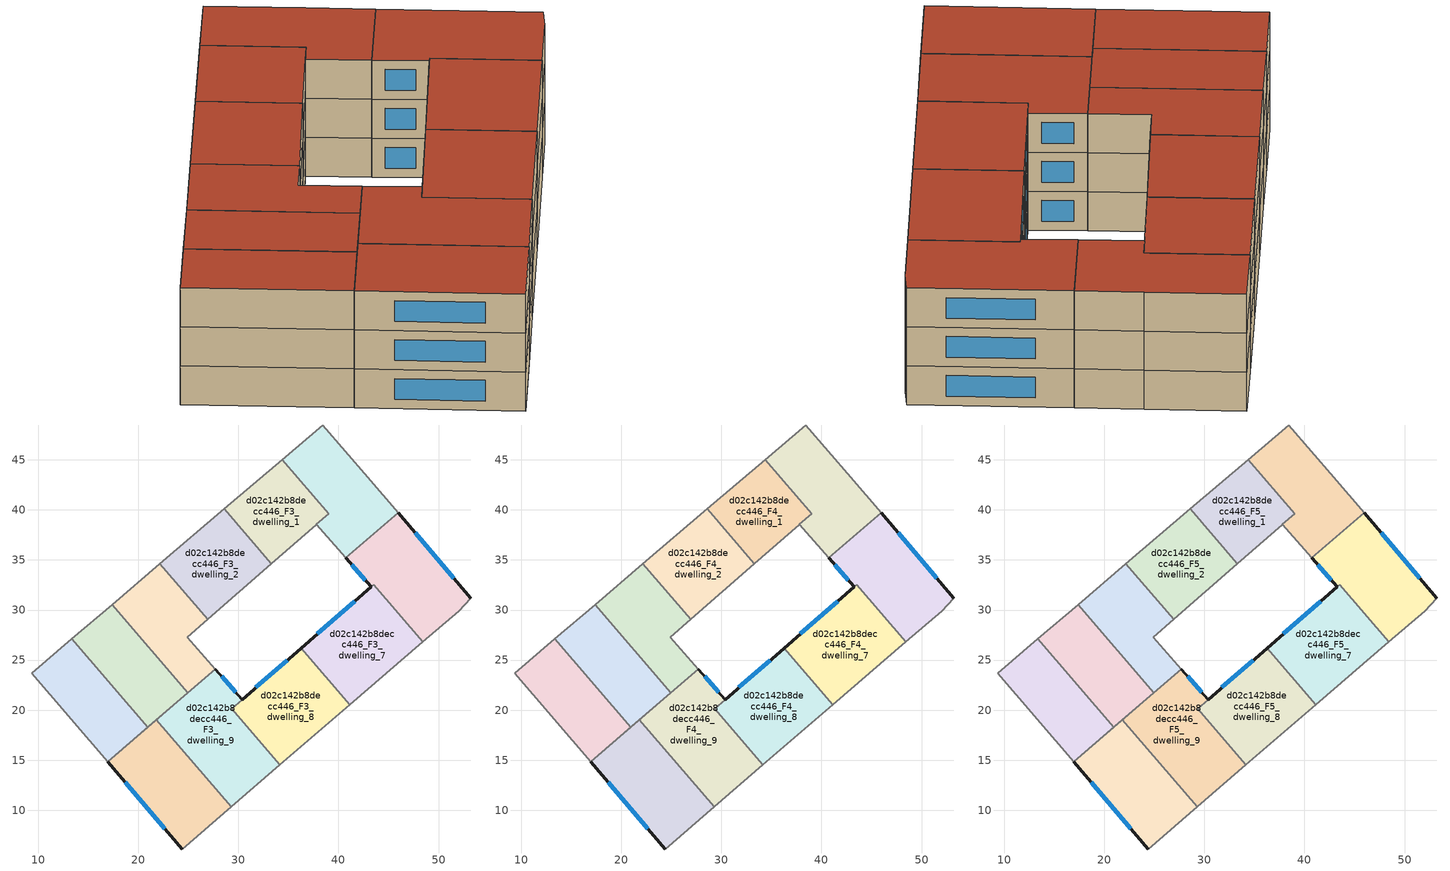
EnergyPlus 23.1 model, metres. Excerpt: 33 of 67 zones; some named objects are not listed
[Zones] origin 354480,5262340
d02c142b8decc446_F3_dwelling_0
 floor to d02c142b8decc446_F2_dwelling_0 (EU_floor_Construction): 42.91,43.27 45.95,39.7 40.71,35.21 37.78,38.55 39.02,39.63 34.39,45.03 38.44,48.48 z9
 wall to d02c142b8decc446_F3_dwelling_1 (EU_wall_Construction): 34.39,45.03 39.02,39.63 37.78,38.55 z9:12
 wall adiabatic (EU_wall_Construction): 45.95,39.7 42.91,43.27 38.44,48.48 34.39,45.03 / 37.78,38.55 40.71,35.21 z9:12
 wall to d02c142b8decc446_F3_dwelling_6 (EU_wall_Construction): 40.71,35.21 45.95,39.7 z9:12
d02c142b8decc446_F3_dwelling_1
 floor to d02c142b8decc446_F2_dwelling_1 (EU_floor_Construction): 34.39,45.03 39.02,39.63 33.31,34.64 28.62,40.12 z9
 wall adiabatic (EU_wall_Construction): 33.31,34.64 37.77,38.54 / 34.39,45.03 28.62,40.12 z9:12
 wall to d02c142b8decc446_F3_dwelling_2 (EU_wall_Construction): 28.62,40.12 33.31,34.64 z9:12
d02c142b8decc446_F3_dwelling_10
 floor to d02c142b8decc446_F2_dwelling_10 (EU_floor_Construction): 21.82,19.03 29.28,10.33 24.4,6.13 16.93,14.84 z9
 wall outside (EU_wall_Construction): 16.93,14.84 24.4,6.13 z9:12
 wall to d02c142b8decc446_F3_dwelling_9 (EU_wall_Construction): 29.28,10.33 21.82,19.03 z9:12
 wall adiabatic (EU_wall_Construction): 24.4,6.13 29.28,10.33 / 21.82,19.03 16.93,14.84 z9:12
 window (EU_Window_Construction): 18.69,12.8 22.65,8.18 z9.7:11.3
d02c142b8decc446_F3_dwelling_2
 floor to d02c142b8decc446_F2_dwelling_2 (EU_floor_Construction): 28.62,40.12 33.31,34.64 26.93,29.07 22.17,34.62 z9
 wall adiabatic (EU_wall_Construction): 26.93,29.07 33.31,34.64 / 28.62,40.12 22.17,34.62 z9:12
 wall to d02c142b8decc446_F3_dwelling_3 (EU_wall_Construction): 22.17,34.62 26.93,29.07 z9:12
d02c142b8decc446_F3_dwelling_3
 floor to d02c142b8decc446_F2_dwelling_3 (EU_floor_Construction): 22.17,34.62 26.93,29.07 24.9,27.29 27.72,24.08 24.96,21.72 17.39,30.55 z9
 wall to d02c142b8decc446_F3_dwelling_4 (EU_wall_Construction): 17.39,30.55 24.96,21.72 z9:12
 wall adiabatic (EU_wall_Construction): 22.17,34.62 17.39,30.55 / 24.96,21.72 27.72,24.08 24.9,27.29 26.93,29.07 z9:12
d02c142b8decc446_F3_dwelling_4
 floor to d02c142b8decc446_F2_dwelling_4 (EU_floor_Construction): 17.39,30.55 24.96,21.72 20.94,18.28 13.37,27.12 z9
 wall adiabatic (EU_wall_Construction): 20.94,18.28 24.96,21.72 / 17.39,30.55 13.37,27.12 z9:12
 wall to d02c142b8decc446_F3_dwelling_5 (EU_wall_Construction): 13.37,27.12 20.94,18.28 z9:12
d02c142b8decc446_F3_dwelling_5
 floor to d02c142b8decc446_F2_dwelling_5 (EU_floor_Construction): 13.37,27.12 20.94,18.28 16.93,14.84 9.35,23.7 z9
 wall adiabatic (EU_wall_Construction): 13.37,27.12 9.35,23.7 16.93,14.84 20.94,18.28 z9:12
d02c142b8decc446_F3_dwelling_6
 floor to d02c142b8decc446_F2_dwelling_6 (EU_floor_Construction): 45.95,39.7 53.24,31.17 52.01,29.9 48.43,26.81 43.52,32.55 43.26,32.32 40.71,35.21 z9
 wall outside (EU_wall_Construction): 40.71,35.21 43.26,32.32 / 53.24,31.17 45.95,39.7 z9:12
 wall adiabatic (EU_wall_Construction): 48.43,26.81 52.01,29.9 53.24,31.17 z9:12
 wall to d02c142b8decc446_F3_dwelling_7 (EU_wall_Construction): 43.26,32.31 43.52,32.54 48.43,26.81 z9:12
 window (EU_Window_Construction): 41.31,34.53 42.66,33 / 51.53,33.17 47.66,37.7 z9.7:11.3
d02c142b8decc446_F3_dwelling_7
 floor to d02c142b8decc446_F2_dwelling_7 (EU_floor_Construction): 43.53,32.54 48.43,26.81 41.13,20.53 36.27,26.21 z9
 wall outside (EU_wall_Construction): 43.26,32.31 36.27,26.21 z9:12
 wall adiabatic (EU_wall_Construction): 41.13,20.53 48.43,26.81 z9:12
 wall to d02c142b8decc446_F3_dwelling_8 (EU_wall_Construction): 36.27,26.21 41.13,20.53 z9:12
 window (EU_Window_Construction): 41.62,30.88 37.91,27.64 z9.7:11.3
d02c142b8decc446_F3_dwelling_8
 floor to d02c142b8decc446_F2_dwelling_8 (EU_floor_Construction): 36.27,26.21 41.13,20.53 34.16,14.53 29.35,20.16 z9
 wall outside (EU_wall_Construction): 36.27,26.21 30.38,21.06 z9:12
 wall to d02c142b8decc446_F3_dwelling_9 (EU_wall_Construction): 30.38,21.06 29.35,20.16 34.16,14.53 z9:12
 wall adiabatic (EU_wall_Construction): 34.16,14.53 41.13,20.53 z9:12
 window (EU_Window_Construction): 34.88,25 31.76,22.27 z9.7:11.3
d02c142b8decc446_F3_dwelling_9
 floor to d02c142b8decc446_F2_dwelling_9 (EU_floor_Construction): 30.38,21.06 29.35,20.16 34.16,14.53 29.28,10.33 21.82,19.03 27.72,24.08 z9
 wall outside (EU_wall_Construction): 30.38,21.06 27.72,24.08 z9:12
 wall adiabatic (EU_wall_Construction): 29.28,10.33 34.16,14.53 / 27.72,24.08 21.82,19.03 z9:12
 window (EU_Window_Construction): 29.75,21.77 28.34,23.37 z9.7:11.3
d02c142b8decc446_F4_dwelling_0
 floor to d02c142b8decc446_F3_dwelling_0 (EU_floor_Construction): 42.91,43.27 45.95,39.7 40.71,35.21 37.78,38.55 39.02,39.63 34.39,45.03 38.44,48.48 z12
 wall to d02c142b8decc446_F4_dwelling_1 (EU_wall_Construction): 34.39,45.03 39.02,39.63 37.78,38.55 z12:15
 wall adiabatic (EU_wall_Construction): 45.95,39.7 42.91,43.27 38.44,48.48 34.39,45.03 / 37.78,38.55 40.71,35.21 z12:15
 wall to d02c142b8decc446_F4_dwelling_6 (EU_wall_Construction): 40.71,35.21 45.95,39.7 z12:15
d02c142b8decc446_F4_dwelling_1
 floor to d02c142b8decc446_F3_dwelling_1 (EU_floor_Construction): 34.39,45.03 39.02,39.63 33.31,34.64 28.62,40.12 z12
 wall adiabatic (EU_wall_Construction): 33.31,34.64 37.77,38.54 / 34.39,45.03 28.62,40.12 z12:15
 wall to d02c142b8decc446_F4_dwelling_2 (EU_wall_Construction): 28.62,40.12 33.31,34.64 z12:15
d02c142b8decc446_F4_dwelling_10
 floor to d02c142b8decc446_F3_dwelling_10 (EU_floor_Construction): 21.82,19.03 29.28,10.33 24.4,6.13 16.93,14.84 z12
 wall outside (EU_wall_Construction): 16.93,14.84 24.4,6.13 z12:15
 wall to d02c142b8decc446_F4_dwelling_9 (EU_wall_Construction): 29.28,10.33 21.82,19.03 z12:15
 wall adiabatic (EU_wall_Construction): 24.4,6.13 29.28,10.33 / 21.82,19.03 16.93,14.84 z12:15
 window (EU_Window_Construction): 18.69,12.8 22.65,8.18 z12.7:14.3
d02c142b8decc446_F4_dwelling_2
 floor to d02c142b8decc446_F3_dwelling_2 (EU_floor_Construction): 28.62,40.12 33.31,34.64 26.93,29.07 22.17,34.62 z12
 wall adiabatic (EU_wall_Construction): 26.93,29.07 33.31,34.64 / 28.62,40.12 22.17,34.62 z12:15
 wall to d02c142b8decc446_F4_dwelling_3 (EU_wall_Construction): 22.17,34.62 26.93,29.07 z12:15
d02c142b8decc446_F4_dwelling_3
 floor to d02c142b8decc446_F3_dwelling_3 (EU_floor_Construction): 22.17,34.62 26.93,29.07 24.9,27.29 27.72,24.08 24.96,21.72 17.39,30.55 z12
 wall to d02c142b8decc446_F4_dwelling_4 (EU_wall_Construction): 17.39,30.55 24.96,21.72 z12:15
 wall adiabatic (EU_wall_Construction): 22.17,34.62 17.39,30.55 / 24.96,21.72 27.72,24.08 24.9,27.29 26.93,29.07 z12:15
d02c142b8decc446_F4_dwelling_4
 floor to d02c142b8decc446_F3_dwelling_4 (EU_floor_Construction): 17.39,30.55 24.96,21.72 20.94,18.28 13.37,27.12 z12
 wall adiabatic (EU_wall_Construction): 20.94,18.28 24.96,21.72 / 17.39,30.55 13.37,27.12 z12:15
 wall to d02c142b8decc446_F4_dwelling_5 (EU_wall_Construction): 13.37,27.12 20.94,18.28 z12:15
d02c142b8decc446_F4_dwelling_5
 floor to d02c142b8decc446_F3_dwelling_5 (EU_floor_Construction): 13.37,27.12 20.94,18.28 16.93,14.84 9.35,23.7 z12
 wall adiabatic (EU_wall_Construction): 13.37,27.12 9.35,23.7 16.93,14.84 20.94,18.28 z12:15
d02c142b8decc446_F4_dwelling_6
 floor to d02c142b8decc446_F3_dwelling_6 (EU_floor_Construction): 45.95,39.7 53.24,31.17 52.01,29.9 48.43,26.81 43.52,32.55 43.26,32.32 40.71,35.21 z12
 wall outside (EU_wall_Construction): 40.71,35.21 43.26,32.32 / 53.24,31.17 45.95,39.7 z12:15
 wall adiabatic (EU_wall_Construction): 48.43,26.81 52.01,29.9 53.24,31.17 z12:15
 wall to d02c142b8decc446_F4_dwelling_7 (EU_wall_Construction): 43.26,32.31 43.52,32.54 48.43,26.81 z12:15
 window (EU_Window_Construction): 41.31,34.53 42.66,33 / 51.53,33.17 47.66,37.7 z12.7:14.3
d02c142b8decc446_F4_dwelling_7
 floor to d02c142b8decc446_F3_dwelling_7 (EU_floor_Construction): 43.53,32.54 48.43,26.81 41.13,20.53 36.27,26.21 z12
 wall outside (EU_wall_Construction): 43.26,32.31 36.27,26.21 z12:15
 wall adiabatic (EU_wall_Construction): 41.13,20.53 48.43,26.81 z12:15
 wall to d02c142b8decc446_F4_dwelling_8 (EU_wall_Construction): 36.27,26.21 41.13,20.53 z12:15
 window (EU_Window_Construction): 41.62,30.88 37.91,27.64 z12.7:14.3
d02c142b8decc446_F4_dwelling_8
 floor to d02c142b8decc446_F3_dwelling_8 (EU_floor_Construction): 36.27,26.21 41.13,20.53 34.16,14.53 29.35,20.16 z12
 wall outside (EU_wall_Construction): 36.27,26.21 30.38,21.06 z12:15
 wall to d02c142b8decc446_F4_dwelling_9 (EU_wall_Construction): 30.38,21.06 29.35,20.16 34.16,14.53 z12:15
 wall adiabatic (EU_wall_Construction): 34.16,14.53 41.13,20.53 z12:15
 window (EU_Window_Construction): 34.88,25 31.76,22.27 z12.7:14.3
d02c142b8decc446_F4_dwelling_9
 floor to d02c142b8decc446_F3_dwelling_9 (EU_floor_Construction): 30.38,21.06 29.35,20.16 34.16,14.53 29.28,10.33 21.82,19.03 27.72,24.08 z12
 wall outside (EU_wall_Construction): 30.38,21.06 27.72,24.08 z12:15
 wall adiabatic (EU_wall_Construction): 29.28,10.33 34.16,14.53 / 27.72,24.08 21.82,19.03 z12:15
 window (EU_Window_Construction): 29.75,21.77 28.34,23.37 z12.7:14.3
d02c142b8decc446_F5_dwelling_0
 floor to d02c142b8decc446_F4_dwelling_0 (EU_floor_Construction): 42.91,43.27 45.95,39.7 40.71,35.21 37.78,38.55 39.02,39.63 34.39,45.03 38.44,48.48 z15
 wall to d02c142b8decc446_F5_dwelling_1 (EU_wall_Construction): 34.39,45.03 39.02,39.63 37.78,38.55 z15:18
 wall adiabatic (EU_wall_Construction): 45.95,39.7 42.91,43.27 38.44,48.48 34.39,45.03 / 37.78,38.55 40.71,35.21 z15:18
 wall to d02c142b8decc446_F5_dwelling_6 (EU_wall_Construction): 40.71,35.21 45.95,39.7 z15:18
 roof outside (EU_roof_Construction): 45.95,39.7 42.91,43.27 38.44,48.48 34.39,45.03 39.02,39.63 37.78,38.55 40.71,35.21 z18
d02c142b8decc446_F5_dwelling_1
 floor to d02c142b8decc446_F4_dwelling_1 (EU_floor_Construction): 34.39,45.03 39.02,39.63 33.31,34.64 28.62,40.12 z15
 wall adiabatic (EU_wall_Construction): 33.31,34.64 37.77,38.54 / 34.39,45.03 28.62,40.12 z15:18
 wall to d02c142b8decc446_F5_dwelling_2 (EU_wall_Construction): 28.62,40.12 33.31,34.64 z15:18
 roof outside (EU_roof_Construction): 39.02,39.63 34.39,45.03 28.62,40.12 33.31,34.64 z18
d02c142b8decc446_F5_dwelling_10
 floor to d02c142b8decc446_F4_dwelling_10 (EU_floor_Construction): 21.82,19.03 29.28,10.33 24.4,6.13 16.93,14.84 z15
 wall outside (EU_wall_Construction): 16.93,14.84 24.4,6.13 z15:18
 wall to d02c142b8decc446_F5_dwelling_9 (EU_wall_Construction): 29.28,10.33 21.82,19.03 z15:18
 wall adiabatic (EU_wall_Construction): 24.4,6.13 29.28,10.33 / 21.82,19.03 16.93,14.84 z15:18
 window (EU_Window_Construction): 18.69,12.8 22.65,8.18 z15.7:17.3
 roof outside (EU_roof_Construction): 29.28,10.33 21.82,19.03 16.93,14.84 24.4,6.13 z18
d02c142b8decc446_F5_dwelling_2
 floor to d02c142b8decc446_F4_dwelling_2 (EU_floor_Construction): 28.62,40.12 33.31,34.64 26.93,29.07 22.17,34.62 z15
 wall adiabatic (EU_wall_Construction): 26.93,29.07 33.31,34.64 / 28.62,40.12 22.17,34.62 z15:18
 wall to d02c142b8decc446_F5_dwelling_3 (EU_wall_Construction): 22.17,34.62 26.93,29.07 z15:18
 roof outside (EU_roof_Construction): 33.31,34.64 28.62,40.12 22.17,34.62 26.93,29.07 z18
d02c142b8decc446_F5_dwelling_3
 floor to d02c142b8decc446_F4_dwelling_3 (EU_floor_Construction): 22.17,34.62 26.93,29.07 24.9,27.29 27.72,24.08 24.96,21.72 17.39,30.55 z15
 wall to d02c142b8decc446_F5_dwelling_4 (EU_wall_Construction): 17.39,30.55 24.96,21.72 z15:18
 wall adiabatic (EU_wall_Construction): 22.17,34.62 17.39,30.55 / 24.96,21.72 27.72,24.08 24.9,27.29 26.93,29.07 z15:18
 roof outside (EU_roof_Construction): 27.72,24.08 24.9,27.29 26.93,29.07 22.17,34.62 17.39,30.55 24.96,21.72 z18
d02c142b8decc446_F5_dwelling_4
 floor to d02c142b8decc446_F4_dwelling_4 (EU_floor_Construction): 17.39,30.55 24.96,21.72 20.94,18.28 13.37,27.12 z15
 wall adiabatic (EU_wall_Construction): 20.94,18.28 24.96,21.72 / 17.39,30.55 13.37,27.12 z15:18
 wall to d02c142b8decc446_F5_dwelling_5 (EU_wall_Construction): 13.37,27.12 20.94,18.28 z15:18
 roof outside (EU_roof_Construction): 24.96,21.72 17.39,30.55 13.37,27.12 20.94,18.28 z18
d02c142b8decc446_F5_dwelling_5
 floor to d02c142b8decc446_F4_dwelling_5 (EU_floor_Construction): 13.37,27.12 20.94,18.28 16.93,14.84 9.35,23.7 z15
 wall adiabatic (EU_wall_Construction): 13.37,27.12 9.35,23.7 16.93,14.84 20.94,18.28 z15:18
 roof outside (EU_roof_Construction): 20.94,18.28 13.37,27.12 9.35,23.7 16.93,14.84 z18
d02c142b8decc446_F5_dwelling_6
 floor to d02c142b8decc446_F4_dwelling_6 (EU_floor_Construction): 45.95,39.7 53.24,31.17 52.01,29.9 48.43,26.81 43.52,32.55 43.26,32.32 40.71,35.21 z15
 wall outside (EU_wall_Construction): 40.71,35.21 43.26,32.32 / 53.24,31.17 45.95,39.7 z15:18
 wall adiabatic (EU_wall_Construction): 48.43,26.81 52.01,29.9 53.24,31.17 z15:18
 wall to d02c142b8decc446_F5_dwelling_7 (EU_wall_Construction): 43.26,32.31 43.52,32.54 48.43,26.81 z15:18
 window (EU_Window_Construction): 41.31,34.53 42.66,33 / 51.53,33.17 47.66,37.7 z15.7:17.3
 roof outside (EU_roof_Construction): 52.01,29.9 53.24,31.17 45.95,39.7 40.71,35.21 43.26,32.32 43.52,32.55 48.43,26.81 z18
d02c142b8decc446_F5_dwelling_7
 floor to d02c142b8decc446_F4_dwelling_7 (EU_floor_Construction): 43.53,32.54 48.43,26.81 41.13,20.53 36.27,26.21 z15
 wall outside (EU_wall_Construction): 43.26,32.31 36.27,26.21 z15:18
 wall adiabatic (EU_wall_Construction): 41.13,20.53 48.43,26.81 z15:18
 wall to d02c142b8decc446_F5_dwelling_8 (EU_wall_Construction): 36.27,26.21 41.13,20.53 z15:18
 window (EU_Window_Construction): 41.62,30.88 37.91,27.64 z15.7:17.3
 roof outside (EU_roof_Construction): 48.43,26.81 43.53,32.54 36.27,26.21 41.13,20.53 z18
d02c142b8decc446_F5_dwelling_8
 floor to d02c142b8decc446_F4_dwelling_8 (EU_floor_Construction): 36.27,26.21 41.13,20.53 34.16,14.53 29.35,20.16 z15
 wall outside (EU_wall_Construction): 36.27,26.21 30.38,21.06 z15:18
 wall to d02c142b8decc446_F5_dwelling_9 (EU_wall_Construction): 30.38,21.06 29.35,20.16 34.16,14.53 z15:18
 wall adiabatic (EU_wall_Construction): 34.16,14.53 41.13,20.53 z15:18
 window (EU_Window_Construction): 34.88,25 31.76,22.27 z15.7:17.3
 roof outside (EU_roof_Construction): 41.13,20.53 36.27,26.21 29.35,20.16 34.16,14.53 z18
d02c142b8decc446_F5_dwelling_9
 floor to d02c142b8decc446_F4_dwelling_9 (EU_floor_Construction): 30.38,21.06 29.35,20.16 34.16,14.53 29.28,10.33 21.82,19.03 27.72,24.08 z15
 wall outside (EU_wall_Construction): 30.38,21.06 27.72,24.08 z15:18
 wall adiabatic (EU_wall_Construction): 29.28,10.33 34.16,14.53 / 27.72,24.08 21.82,19.03 z15:18
 window (EU_Window_Construction): 29.75,21.77 28.34,23.37 z15.7:17.3
 roof outside (EU_roof_Construction): 34.16,14.53 29.35,20.16 30.38,21.06 27.72,24.08 21.82,19.03 29.28,10.33 z18
[Building]
EU S2 Campaign: North Axis=0; Terrain=City; Solar Distribution=FullExterior
[Site:Location]
Budapest.Ferenc.Liszt.Intl.AP: Latitude=47.437; Longitude=19.256; Time Zone=1; Elevation=185
[SizingPeriod:WeatherFileDays]
AnnualSizingPeriod: Begin Month=1; Begin Day of Month=1; End Month=12; End Day of Month=31; Day of Week for Start Day=Monday; Use Weather File Daylight Saving Period=No; Use Weather File Rain and Snow Indicators=No
[MATERIAL]
EU_InternalMass_Material: Roughness=MediumRough; Thickness=0.1; Conductivity=1; Density=1800; Specific Heat=900; Thermal Absorptance=0.9; Solar Absorptance=0.7; Visible Absorptance=0.7
[MATERIAL:NOMASS] Roughness=MediumRough; Thermal Absorptance=0.9; Solar Absorptance=0.7; Visible Absorptance=0.7
Name | Thermal Resistance
EU_wall_NoMass | 0.832559
EU_roof_NoMass | 1.39638
EU_floor_NoMass | 0.872794
[WINDOWMATERIAL:SIMPLEGLAZINGSYSTEM]
EU_Window_SimpleGlazing: UFactor=2.79869; Solar Heat Gain Coefficient=0.75; Visible Transmittance=0.75
[CONSTRUCTION]
EU_wall_Construction: EU_wall_NoMass
EU_roof_Construction: EU_roof_NoMass
EU_floor_Construction: EU_floor_NoMass
EU_Window_Construction: EU_Window_SimpleGlazing
EU_InternalMass_Construction: EU_InternalMass_Material
[ZONE] Type=1; Multiplier=1; Ceiling Height=autocalculate; Floor Area=autocalculate; Part of Total Floor Area=Yes
Name | Volume
d02c142b8decc446_F3_dwelling_0; d02c142b8decc446_F4_dwelling_0; d02c142b8decc446_F5_dwelling_0 | 206.145
d02c142b8decc446_F3_dwelling_1; d02c142b8decc446_F4_dwelling_1; d02c142b8decc446_F5_dwelling_1 | 162.899
d02c142b8decc446_F3_dwelling_10; d02c142b8decc446_F4_dwelling_10; d02c142b8decc446_F5_dwelling_10 | 221.421
d02c142b8decc446_F3_dwelling_2; d02c142b8decc446_F4_dwelling_2; d02c142b8decc446_F5_dwelling_2 | 184.526
d02c142b8decc446_F3_dwelling_3; d02c142b8decc446_F4_dwelling_3; d02c142b8decc446_F5_dwelling_3 | 184.53
d02c142b8decc446_F3_dwelling_4; d02c142b8decc446_F4_dwelling_4; d02c142b8decc446_F5_dwelling_4 | 184.531
d02c142b8decc446_F3_dwelling_5; d02c142b8decc446_F4_dwelling_5; d02c142b8decc446_F5_dwelling_5 | 184.515
d02c142b8decc446_F3_dwelling_6; d02c142b8decc446_F4_dwelling_6; d02c142b8decc446_F5_dwelling_6 | 225.769
d02c142b8decc446_F3_dwelling_7; d02c142b8decc446_F4_dwelling_7; d02c142b8decc446_F5_dwelling_7 | 217.028
d02c142b8decc446_F3_dwelling_8; d02c142b8decc446_F4_dwelling_8; d02c142b8decc446_F5_dwelling_8 | 205.179
d02c142b8decc446_F3_dwelling_9; d02c142b8decc446_F4_dwelling_9; d02c142b8decc446_F5_dwelling_9 | 237.681
[INTERNALMASS] Construction=EU_InternalMass_Construction
Name | Zone or ZoneList | Surface Area
d02c142b8decc446_F3_dwelling_0_EU_InternalMass | d02c142b8decc446_F3_dwelling_0 | 68.7148
d02c142b8decc446_F3_dwelling_1_EU_InternalMass | d02c142b8decc446_F3_dwelling_1 | 54.3017
d02c142b8decc446_F3_dwelling_2_EU_InternalMass | d02c142b8decc446_F3_dwelling_2 | 61.5086
d02c142b8decc446_F3_dwelling_3_EU_InternalMass | d02c142b8decc446_F3_dwelling_3 | 61.5099
d02c142b8decc446_F3_dwelling_4_EU_InternalMass | d02c142b8decc446_F3_dwelling_4 | 61.5102
d02c142b8decc446_F3_dwelling_5_EU_InternalMass | d02c142b8decc446_F3_dwelling_5 | 61.505
d02c142b8decc446_F3_dwelling_6_EU_InternalMass | d02c142b8decc446_F3_dwelling_6 | 75.2559
d02c142b8decc446_F3_dwelling_7_EU_InternalMass | d02c142b8decc446_F3_dwelling_7 | 72.3703
d02c142b8decc446_F3_dwelling_8_EU_InternalMass | d02c142b8decc446_F3_dwelling_8 | 68.393
d02c142b8decc446_F3_dwelling_9_EU_InternalMass | d02c142b8decc446_F3_dwelling_9 | 79.229
d02c142b8decc446_F3_dwelling_10_EU_InternalMass | d02c142b8decc446_F3_dwelling_10 | 73.8067
d02c142b8decc446_F4_dwelling_0_EU_InternalMass | d02c142b8decc446_F4_dwelling_0 | 68.7148
d02c142b8decc446_F4_dwelling_1_EU_InternalMass | d02c142b8decc446_F4_dwelling_1 | 54.3017
d02c142b8decc446_F4_dwelling_2_EU_InternalMass | d02c142b8decc446_F4_dwelling_2 | 61.5086
d02c142b8decc446_F4_dwelling_3_EU_InternalMass | d02c142b8decc446_F4_dwelling_3 | 61.5099
d02c142b8decc446_F4_dwelling_4_EU_InternalMass | d02c142b8decc446_F4_dwelling_4 | 61.5102
d02c142b8decc446_F4_dwelling_5_EU_InternalMass | d02c142b8decc446_F4_dwelling_5 | 61.505
d02c142b8decc446_F4_dwelling_6_EU_InternalMass | d02c142b8decc446_F4_dwelling_6 | 75.2559
d02c142b8decc446_F4_dwelling_7_EU_InternalMass | d02c142b8decc446_F4_dwelling_7 | 72.3703
d02c142b8decc446_F4_dwelling_8_EU_InternalMass | d02c142b8decc446_F4_dwelling_8 | 68.393
d02c142b8decc446_F4_dwelling_9_EU_InternalMass | d02c142b8decc446_F4_dwelling_9 | 79.229
d02c142b8decc446_F4_dwelling_10_EU_InternalMass | d02c142b8decc446_F4_dwelling_10 | 73.8067
d02c142b8decc446_F5_dwelling_0_EU_InternalMass | d02c142b8decc446_F5_dwelling_0 | 68.7148
d02c142b8decc446_F5_dwelling_1_EU_InternalMass | d02c142b8decc446_F5_dwelling_1 | 54.3017
d02c142b8decc446_F5_dwelling_2_EU_InternalMass | d02c142b8decc446_F5_dwelling_2 | 61.5086
d02c142b8decc446_F5_dwelling_3_EU_InternalMass | d02c142b8decc446_F5_dwelling_3 | 61.5099
d02c142b8decc446_F5_dwelling_4_EU_InternalMass | d02c142b8decc446_F5_dwelling_4 | 61.5102
d02c142b8decc446_F5_dwelling_5_EU_InternalMass | d02c142b8decc446_F5_dwelling_5 | 61.505
d02c142b8decc446_F5_dwelling_6_EU_InternalMass | d02c142b8decc446_F5_dwelling_6 | 75.2559
d02c142b8decc446_F5_dwelling_7_EU_InternalMass | d02c142b8decc446_F5_dwelling_7 | 72.3703
d02c142b8decc446_F5_dwelling_8_EU_InternalMass | d02c142b8decc446_F5_dwelling_8 | 68.393
d02c142b8decc446_F5_dwelling_9_EU_InternalMass | d02c142b8decc446_F5_dwelling_9 | 79.229
d02c142b8decc446_F5_dwelling_10_EU_InternalMass | d02c142b8decc446_F5_dwelling_10 | 73.8067
[OTHEREQUIPMENT] Fuel Type=Electricity; Design Level Calculation Method=Watts/Area; Power per Zone Floor Area=1; Fraction Latent=0; Fraction Radiant=0; Fraction Lost=0; Carbon Dioxide Generation Rate=0; EndUse Subcategory=EU_Step8_InternalGains
Name | Zone or ZoneList or Space or SpaceList | Schedule
EU_Step8_InternalGain_d02c142b8decc446_F3_dwelling_0_f000 | d02c142b8decc446_F3_dwelling_0 | EU_Step8_GainSchedule_d02c142b8decc446_F3_dwelling_0_f000
EU_Step8_InternalGain_d02c142b8decc446_F3_dwelling_1_f000 | d02c142b8decc446_F3_dwelling_1 | EU_Step8_GainSchedule_d02c142b8decc446_F3_dwelling_1_f000
EU_Step8_InternalGain_d02c142b8decc446_F3_dwelling_2_f000 | d02c142b8decc446_F3_dwelling_2 | EU_Step8_GainSchedule_d02c142b8decc446_F3_dwelling_2_f000
EU_Step8_InternalGain_d02c142b8decc446_F3_dwelling_3_f000 | d02c142b8decc446_F3_dwelling_3 | EU_Step8_GainSchedule_d02c142b8decc446_F3_dwelling_3_f000
EU_Step8_InternalGain_d02c142b8decc446_F3_dwelling_4_f000 | d02c142b8decc446_F3_dwelling_4 | EU_Step8_GainSchedule_d02c142b8decc446_F3_dwelling_4_f000
EU_Step8_InternalGain_d02c142b8decc446_F3_dwelling_5_f000 | d02c142b8decc446_F3_dwelling_5 | EU_Step8_GainSchedule_d02c142b8decc446_F3_dwelling_5_f000
EU_Step8_InternalGain_d02c142b8decc446_F3_dwelling_6_f000 | d02c142b8decc446_F3_dwelling_6 | EU_Step8_GainSchedule_d02c142b8decc446_F3_dwelling_6_f000
EU_Step8_InternalGain_d02c142b8decc446_F3_dwelling_7_f000 | d02c142b8decc446_F3_dwelling_7 | EU_Step8_GainSchedule_d02c142b8decc446_F3_dwelling_7_f000
EU_Step8_InternalGain_d02c142b8decc446_F3_dwelling_8_f000 | d02c142b8decc446_F3_dwelling_8 | EU_Step8_GainSchedule_d02c142b8decc446_F3_dwelling_8_f000
EU_Step8_InternalGain_d02c142b8decc446_F3_dwelling_9_f000 | d02c142b8decc446_F3_dwelling_9 | EU_Step8_GainSchedule_d02c142b8decc446_F3_dwelling_9_f000
EU_Step8_InternalGain_d02c142b8decc446_F3_dwelling_10_f000 | d02c142b8decc446_F3_dwelling_10 | EU_Step8_GainSchedule_d02c142b8decc446_F3_dwelling_10_f000
EU_Step8_InternalGain_d02c142b8decc446_F4_dwelling_0_f000 | d02c142b8decc446_F4_dwelling_0 | EU_Step8_GainSchedule_d02c142b8decc446_F4_dwelling_0_f000
EU_Step8_InternalGain_d02c142b8decc446_F4_dwelling_1_f000 | d02c142b8decc446_F4_dwelling_1 | EU_Step8_GainSchedule_d02c142b8decc446_F4_dwelling_1_f000
EU_Step8_InternalGain_d02c142b8decc446_F4_dwelling_2_f000 | d02c142b8decc446_F4_dwelling_2 | EU_Step8_GainSchedule_d02c142b8decc446_F4_dwelling_2_f000
EU_Step8_InternalGain_d02c142b8decc446_F4_dwelling_3_f000 | d02c142b8decc446_F4_dwelling_3 | EU_Step8_GainSchedule_d02c142b8decc446_F4_dwelling_3_f000
EU_Step8_InternalGain_d02c142b8decc446_F4_dwelling_4_f000 | d02c142b8decc446_F4_dwelling_4 | EU_Step8_GainSchedule_d02c142b8decc446_F4_dwelling_4_f000
EU_Step8_InternalGain_d02c142b8decc446_F4_dwelling_5_f000 | d02c142b8decc446_F4_dwelling_5 | EU_Step8_GainSchedule_d02c142b8decc446_F4_dwelling_5_f000
EU_Step8_InternalGain_d02c142b8decc446_F4_dwelling_6_f000 | d02c142b8decc446_F4_dwelling_6 | EU_Step8_GainSchedule_d02c142b8decc446_F4_dwelling_6_f000
EU_Step8_InternalGain_d02c142b8decc446_F4_dwelling_7_f000 | d02c142b8decc446_F4_dwelling_7 | EU_Step8_GainSchedule_d02c142b8decc446_F4_dwelling_7_f000
EU_Step8_InternalGain_d02c142b8decc446_F4_dwelling_8_f000 | d02c142b8decc446_F4_dwelling_8 | EU_Step8_GainSchedule_d02c142b8decc446_F4_dwelling_8_f000
EU_Step8_InternalGain_d02c142b8decc446_F4_dwelling_9_f000 | d02c142b8decc446_F4_dwelling_9 | EU_Step8_GainSchedule_d02c142b8decc446_F4_dwelling_9_f000
EU_Step8_InternalGain_d02c142b8decc446_F4_dwelling_10_f000 | d02c142b8decc446_F4_dwelling_10 | EU_Step8_GainSchedule_d02c142b8decc446_F4_dwelling_10_f000
EU_Step8_InternalGain_d02c142b8decc446_F5_dwelling_0_f000 | d02c142b8decc446_F5_dwelling_0 | EU_Step8_GainSchedule_d02c142b8decc446_F5_dwelling_0_f000
EU_Step8_InternalGain_d02c142b8decc446_F5_dwelling_1_f000 | d02c142b8decc446_F5_dwelling_1 | EU_Step8_GainSchedule_d02c142b8decc446_F5_dwelling_1_f000
EU_Step8_InternalGain_d02c142b8decc446_F5_dwelling_2_f000 | d02c142b8decc446_F5_dwelling_2 | EU_Step8_GainSchedule_d02c142b8decc446_F5_dwelling_2_f000
EU_Step8_InternalGain_d02c142b8decc446_F5_dwelling_3_f000 | d02c142b8decc446_F5_dwelling_3 | EU_Step8_GainSchedule_d02c142b8decc446_F5_dwelling_3_f000
EU_Step8_InternalGain_d02c142b8decc446_F5_dwelling_4_f000 | d02c142b8decc446_F5_dwelling_4 | EU_Step8_GainSchedule_d02c142b8decc446_F5_dwelling_4_f000
EU_Step8_InternalGain_d02c142b8decc446_F5_dwelling_5_f000 | d02c142b8decc446_F5_dwelling_5 | EU_Step8_GainSchedule_d02c142b8decc446_F5_dwelling_5_f000
EU_Step8_InternalGain_d02c142b8decc446_F5_dwelling_6_f000 | d02c142b8decc446_F5_dwelling_6 | EU_Step8_GainSchedule_d02c142b8decc446_F5_dwelling_6_f000
EU_Step8_InternalGain_d02c142b8decc446_F5_dwelling_7_f000 | d02c142b8decc446_F5_dwelling_7 | EU_Step8_GainSchedule_d02c142b8decc446_F5_dwelling_7_f000
EU_Step8_InternalGain_d02c142b8decc446_F5_dwelling_8_f000 | d02c142b8decc446_F5_dwelling_8 | EU_Step8_GainSchedule_d02c142b8decc446_F5_dwelling_8_f000
EU_Step8_InternalGain_d02c142b8decc446_F5_dwelling_9_f000 | d02c142b8decc446_F5_dwelling_9 | EU_Step8_GainSchedule_d02c142b8decc446_F5_dwelling_9_f000
EU_Step8_InternalGain_d02c142b8decc446_F5_dwelling_10_f000 | d02c142b8decc446_F5_dwelling_10 | EU_Step8_GainSchedule_d02c142b8decc446_F5_dwelling_10_f000
[ZONEVENTILATION:DESIGNFLOWRATE] Schedule=EU_AlwaysOn; Design Flow Rate Calculation Method=AirChanges/Hour; Air Changes per Hour=0.475469; Ventilation Type=Natural; Fan Pressure Rise=0; Fan Total Efficiency=1; Constant Term Coefficient=1; Temperature Term Coefficient=0; Velocity Term Coefficient=0; Velocity Squared Term Coefficient=0; Minimum Indoor Temperature=-100; Maximum Indoor Temperature=100; Delta Temperature=-100; Minimum Outdoor Temperature=-100; Maximum Outdoor Temperature=100; Maximum Wind Speed=40
Name | Zone or ZoneList or Space or SpaceList
EU_ConstantAir_d02c142b8decc446_F3_dwelling_0 | d02c142b8decc446_F3_dwelling_0
EU_ConstantAir_d02c142b8decc446_F3_dwelling_1 | d02c142b8decc446_F3_dwelling_1
EU_ConstantAir_d02c142b8decc446_F3_dwelling_2 | d02c142b8decc446_F3_dwelling_2
EU_ConstantAir_d02c142b8decc446_F3_dwelling_3 | d02c142b8decc446_F3_dwelling_3
EU_ConstantAir_d02c142b8decc446_F3_dwelling_4 | d02c142b8decc446_F3_dwelling_4
EU_ConstantAir_d02c142b8decc446_F3_dwelling_5 | d02c142b8decc446_F3_dwelling_5
EU_ConstantAir_d02c142b8decc446_F3_dwelling_6 | d02c142b8decc446_F3_dwelling_6
EU_ConstantAir_d02c142b8decc446_F3_dwelling_7 | d02c142b8decc446_F3_dwelling_7
EU_ConstantAir_d02c142b8decc446_F3_dwelling_8 | d02c142b8decc446_F3_dwelling_8
EU_ConstantAir_d02c142b8decc446_F3_dwelling_9 | d02c142b8decc446_F3_dwelling_9
EU_ConstantAir_d02c142b8decc446_F3_dwelling_10 | d02c142b8decc446_F3_dwelling_10
EU_ConstantAir_d02c142b8decc446_F4_dwelling_0 | d02c142b8decc446_F4_dwelling_0
EU_ConstantAir_d02c142b8decc446_F4_dwelling_1 | d02c142b8decc446_F4_dwelling_1
EU_ConstantAir_d02c142b8decc446_F4_dwelling_2 | d02c142b8decc446_F4_dwelling_2
EU_ConstantAir_d02c142b8decc446_F4_dwelling_3 | d02c142b8decc446_F4_dwelling_3
EU_ConstantAir_d02c142b8decc446_F4_dwelling_4 | d02c142b8decc446_F4_dwelling_4
EU_ConstantAir_d02c142b8decc446_F4_dwelling_5 | d02c142b8decc446_F4_dwelling_5
EU_ConstantAir_d02c142b8decc446_F4_dwelling_6 | d02c142b8decc446_F4_dwelling_6
EU_ConstantAir_d02c142b8decc446_F4_dwelling_7 | d02c142b8decc446_F4_dwelling_7
EU_ConstantAir_d02c142b8decc446_F4_dwelling_8 | d02c142b8decc446_F4_dwelling_8
EU_ConstantAir_d02c142b8decc446_F4_dwelling_9 | d02c142b8decc446_F4_dwelling_9
EU_ConstantAir_d02c142b8decc446_F4_dwelling_10 | d02c142b8decc446_F4_dwelling_10
EU_ConstantAir_d02c142b8decc446_F5_dwelling_0 | d02c142b8decc446_F5_dwelling_0
EU_ConstantAir_d02c142b8decc446_F5_dwelling_1 | d02c142b8decc446_F5_dwelling_1
EU_ConstantAir_d02c142b8decc446_F5_dwelling_2 | d02c142b8decc446_F5_dwelling_2
EU_ConstantAir_d02c142b8decc446_F5_dwelling_3 | d02c142b8decc446_F5_dwelling_3
EU_ConstantAir_d02c142b8decc446_F5_dwelling_4 | d02c142b8decc446_F5_dwelling_4
EU_ConstantAir_d02c142b8decc446_F5_dwelling_5 | d02c142b8decc446_F5_dwelling_5
EU_ConstantAir_d02c142b8decc446_F5_dwelling_6 | d02c142b8decc446_F5_dwelling_6
EU_ConstantAir_d02c142b8decc446_F5_dwelling_7 | d02c142b8decc446_F5_dwelling_7
EU_ConstantAir_d02c142b8decc446_F5_dwelling_8 | d02c142b8decc446_F5_dwelling_8
EU_ConstantAir_d02c142b8decc446_F5_dwelling_9 | d02c142b8decc446_F5_dwelling_9
EU_ConstantAir_d02c142b8decc446_F5_dwelling_10 | d02c142b8decc446_F5_dwelling_10
[HVACTEMPLATE:ZONE:IDEALLOADSAIRSYSTEM] System Availability Schedule=EU_AlwaysOn; Maximum Heating Supply Air Temperature=50; Minimum Cooling Supply Air Temperature=13; Maximum Heating Supply Air Humidity Ratio=0.0156; Minimum Cooling Supply Air Humidity Ratio=0.0077; Heating Limit=NoLimit; Cooling Limit=NoLimit; Heating Availability Schedule=EU_AlwaysOn; Cooling Availability Schedule=EU_CoolingOff; Dehumidification Control Type=ConstantSensibleHeatRatio; Cooling Sensible Heat Ratio=0.7; Dehumidification Setpoint=60; Humidification Control Type=None; Humidification Setpoint=30; Outdoor Air Method=None; Outdoor Air Flow Rate per Person=0.00944; Outdoor Air Flow Rate per Zone Floor Area=0; Outdoor Air Flow Rate per Zone=0; Demand Controlled Ventilation Type=None; Outdoor Air Economizer Type=NoEconomizer; Heat Recovery Type=None; Sensible Heat Recovery Effectiveness=0.7; Latent Heat Recovery Effectiveness=0.65
Name | Template Thermostat
d02c142b8decc446_F3_dwelling_0 | EU_HeatOnly_d02c142b8decc446_F3_dwelling_0
d02c142b8decc446_F3_dwelling_1 | EU_HeatOnly_d02c142b8decc446_F3_dwelling_1
d02c142b8decc446_F3_dwelling_2 | EU_HeatOnly_d02c142b8decc446_F3_dwelling_2
d02c142b8decc446_F3_dwelling_3 | EU_HeatOnly_d02c142b8decc446_F3_dwelling_3
d02c142b8decc446_F3_dwelling_4 | EU_HeatOnly_d02c142b8decc446_F3_dwelling_4
d02c142b8decc446_F3_dwelling_5 | EU_HeatOnly_d02c142b8decc446_F3_dwelling_5
d02c142b8decc446_F3_dwelling_6 | EU_HeatOnly_d02c142b8decc446_F3_dwelling_6
d02c142b8decc446_F3_dwelling_7 | EU_HeatOnly_d02c142b8decc446_F3_dwelling_7
d02c142b8decc446_F3_dwelling_8 | EU_HeatOnly_d02c142b8decc446_F3_dwelling_8
d02c142b8decc446_F3_dwelling_9 | EU_HeatOnly_d02c142b8decc446_F3_dwelling_9
d02c142b8decc446_F3_dwelling_10 | EU_HeatOnly_d02c142b8decc446_F3_dwelling_10
d02c142b8decc446_F4_dwelling_0 | EU_HeatOnly_d02c142b8decc446_F4_dwelling_0
d02c142b8decc446_F4_dwelling_1 | EU_HeatOnly_d02c142b8decc446_F4_dwelling_1
d02c142b8decc446_F4_dwelling_2 | EU_HeatOnly_d02c142b8decc446_F4_dwelling_2
d02c142b8decc446_F4_dwelling_3 | EU_HeatOnly_d02c142b8decc446_F4_dwelling_3
d02c142b8decc446_F4_dwelling_4 | EU_HeatOnly_d02c142b8decc446_F4_dwelling_4
d02c142b8decc446_F4_dwelling_5 | EU_HeatOnly_d02c142b8decc446_F4_dwelling_5
d02c142b8decc446_F4_dwelling_6 | EU_HeatOnly_d02c142b8decc446_F4_dwelling_6
d02c142b8decc446_F4_dwelling_7 | EU_HeatOnly_d02c142b8decc446_F4_dwelling_7
d02c142b8decc446_F4_dwelling_8 | EU_HeatOnly_d02c142b8decc446_F4_dwelling_8
d02c142b8decc446_F4_dwelling_9 | EU_HeatOnly_d02c142b8decc446_F4_dwelling_9
d02c142b8decc446_F4_dwelling_10 | EU_HeatOnly_d02c142b8decc446_F4_dwelling_10
d02c142b8decc446_F5_dwelling_0 | EU_HeatOnly_d02c142b8decc446_F5_dwelling_0
d02c142b8decc446_F5_dwelling_1 | EU_HeatOnly_d02c142b8decc446_F5_dwelling_1
d02c142b8decc446_F5_dwelling_2 | EU_HeatOnly_d02c142b8decc446_F5_dwelling_2
d02c142b8decc446_F5_dwelling_3 | EU_HeatOnly_d02c142b8decc446_F5_dwelling_3
d02c142b8decc446_F5_dwelling_4 | EU_HeatOnly_d02c142b8decc446_F5_dwelling_4
d02c142b8decc446_F5_dwelling_5 | EU_HeatOnly_d02c142b8decc446_F5_dwelling_5
d02c142b8decc446_F5_dwelling_6 | EU_HeatOnly_d02c142b8decc446_F5_dwelling_6
d02c142b8decc446_F5_dwelling_7 | EU_HeatOnly_d02c142b8decc446_F5_dwelling_7
d02c142b8decc446_F5_dwelling_8 | EU_HeatOnly_d02c142b8decc446_F5_dwelling_8
d02c142b8decc446_F5_dwelling_9 | EU_HeatOnly_d02c142b8decc446_F5_dwelling_9
d02c142b8decc446_F5_dwelling_10 | EU_HeatOnly_d02c142b8decc446_F5_dwelling_10
[SIZING:ZONE] Zone Cooling Design Supply Air Temperature Input Method=SupplyAirTemperature; Zone Cooling Design Supply Air Temperature=13; Zone Heating Design Supply Air Temperature Input Method=SupplyAirTemperature; Zone Heating Design Supply Air Temperature=50; Zone Cooling Design Supply Air Humidity Ratio=0.008; Zone Heating Design Supply Air Humidity Ratio=0.008; Cooling Design Air Flow Method=DesignDay; Cooling Design Air Flow Rate=0; Cooling Minimum Air Flow per Zone Floor Area=0.000762; Cooling Minimum Air Flow=0; Cooling Minimum Air Flow Fraction=0.2; Heating Design Air Flow Method=DesignDay; Heating Design Air Flow Rate=0; Heating Maximum Air Flow per Zone Floor Area=0.002032; Heating Maximum Air Flow=0.141576; Heating Maximum Air Flow Fraction=0.3; Account for Dedicated Outdoor Air System=No; Dedicated Outdoor Air System Control Strategy=NeutralSupplyAir; Dedicated Outdoor Air Low Setpoint Temperature for Design=autosize; Dedicated Outdoor Air High Setpoint Temperature for Design=autosize; Zone Load Sizing Method=Sensible Load Only No Latent Load; Zone Latent Cooling Design Supply Air Humidity Ratio Input Method=HumidityRatioDifference; Zone Cooling Design Supply Air Humidity Ratio Difference=0.005; Zone Latent Heating Design Supply Air Humidity Ratio Input Method=HumidityRatioDifference; Zone Humidification Design Supply Air Humidity Ratio Difference=0.005
d02c142b8decc446_F3_dwelling_0; d02c142b8decc446_F3_dwelling_1; d02c142b8decc446_F3_dwelling_2; d02c142b8decc446_F3_dwelling_3; d02c142b8decc446_F3_dwelling_4; d02c142b8decc446_F3_dwelling_5; d02c142b8decc446_F3_dwelling_6; d02c142b8decc446_F3_dwelling_7; d02c142b8decc446_F3_dwelling_8; d02c142b8decc446_F3_dwelling_9; d02c142b8decc446_F3_dwelling_10; d02c142b8decc446_F4_dwelling_0; d02c142b8decc446_F4_dwelling_1; d02c142b8decc446_F4_dwelling_2; d02c142b8decc446_F4_dwelling_3; d02c142b8decc446_F4_dwelling_4; d02c142b8decc446_F4_dwelling_5; d02c142b8decc446_F4_dwelling_6; d02c142b8decc446_F4_dwelling_7; d02c142b8decc446_F4_dwelling_8; d02c142b8decc446_F4_dwelling_9; d02c142b8decc446_F4_dwelling_10; d02c142b8decc446_F5_dwelling_0; d02c142b8decc446_F5_dwelling_1; d02c142b8decc446_F5_dwelling_2; d02c142b8decc446_F5_dwelling_3; d02c142b8decc446_F5_dwelling_4; d02c142b8decc446_F5_dwelling_5; d02c142b8decc446_F5_dwelling_6; d02c142b8decc446_F5_dwelling_7; d02c142b8decc446_F5_dwelling_8; d02c142b8decc446_F5_dwelling_9; d02c142b8decc446_F5_dwelling_10
[SCHEDULE:CONSTANT]
Name | Hourly Value
EU_AlwaysOn | 1
EU_CoolingOff | 0
[SCHEDULE:FILE] Column Number=1; Rows to Skip at Top=0; Number of Hours of Data=8760; Column Separator=Comma; Interpolate to Timestep=No; Minutes per Item=60; Adjust Schedule for Daylight Savings=Yes
Name | File
EU_Step8_GainSchedule_d02c142b8decc446_F3_dwelling_0_f000 | ../../schedules/d02c142b8decc446/d02c142b8decc446_F3_dwelling_0_f000_gain.csv
EU_Step8_GainSchedule_d02c142b8decc446_F3_dwelling_1_f000 | ../../schedules/d02c142b8decc446/d02c142b8decc446_F3_dwelling_1_f000_gain.csv
EU_Step8_GainSchedule_d02c142b8decc446_F3_dwelling_2_f000 | ../../schedules/d02c142b8decc446/d02c142b8decc446_F3_dwelling_2_f000_gain.csv
EU_Step8_GainSchedule_d02c142b8decc446_F3_dwelling_3_f000 | ../../schedules/d02c142b8decc446/d02c142b8decc446_F3_dwelling_3_f000_gain.csv
EU_Step8_GainSchedule_d02c142b8decc446_F3_dwelling_4_f000 | ../../schedules/d02c142b8decc446/d02c142b8decc446_F3_dwelling_4_f000_gain.csv
EU_Step8_GainSchedule_d02c142b8decc446_F3_dwelling_5_f000 | ../../schedules/d02c142b8decc446/d02c142b8decc446_F3_dwelling_5_f000_gain.csv
EU_Step8_GainSchedule_d02c142b8decc446_F3_dwelling_6_f000 | ../../schedules/d02c142b8decc446/d02c142b8decc446_F3_dwelling_6_f000_gain.csv
EU_Step8_GainSchedule_d02c142b8decc446_F3_dwelling_7_f000 | ../../schedules/d02c142b8decc446/d02c142b8decc446_F3_dwelling_7_f000_gain.csv
EU_Step8_GainSchedule_d02c142b8decc446_F3_dwelling_8_f000 | ../../schedules/d02c142b8decc446/d02c142b8decc446_F3_dwelling_8_f000_gain.csv
EU_Step8_GainSchedule_d02c142b8decc446_F3_dwelling_9_f000 | ../../schedules/d02c142b8decc446/d02c142b8decc446_F3_dwelling_9_f000_gain.csv
EU_Step8_GainSchedule_d02c142b8decc446_F3_dwelling_10_f000 | ../../schedules/d02c142b8decc446/d02c142b8decc446_F3_dwelling_10_f000_gain.csv
EU_Step8_GainSchedule_d02c142b8decc446_F4_dwelling_0_f000 | ../../schedules/d02c142b8decc446/d02c142b8decc446_F4_dwelling_0_f000_gain.csv
EU_Step8_GainSchedule_d02c142b8decc446_F4_dwelling_1_f000 | ../../schedules/d02c142b8decc446/d02c142b8decc446_F4_dwelling_1_f000_gain.csv
EU_Step8_GainSchedule_d02c142b8decc446_F4_dwelling_2_f000 | ../../schedules/d02c142b8decc446/d02c142b8decc446_F4_dwelling_2_f000_gain.csv
EU_Step8_GainSchedule_d02c142b8decc446_F4_dwelling_3_f000 | ../../schedules/d02c142b8decc446/d02c142b8decc446_F4_dwelling_3_f000_gain.csv
EU_Step8_GainSchedule_d02c142b8decc446_F4_dwelling_4_f000 | ../../schedules/d02c142b8decc446/d02c142b8decc446_F4_dwelling_4_f000_gain.csv
EU_Step8_GainSchedule_d02c142b8decc446_F4_dwelling_5_f000 | ../../schedules/d02c142b8decc446/d02c142b8decc446_F4_dwelling_5_f000_gain.csv
EU_Step8_GainSchedule_d02c142b8decc446_F4_dwelling_6_f000 | ../../schedules/d02c142b8decc446/d02c142b8decc446_F4_dwelling_6_f000_gain.csv
EU_Step8_GainSchedule_d02c142b8decc446_F4_dwelling_7_f000 | ../../schedules/d02c142b8decc446/d02c142b8decc446_F4_dwelling_7_f000_gain.csv
EU_Step8_GainSchedule_d02c142b8decc446_F4_dwelling_8_f000 | ../../schedules/d02c142b8decc446/d02c142b8decc446_F4_dwelling_8_f000_gain.csv
EU_Step8_GainSchedule_d02c142b8decc446_F4_dwelling_9_f000 | ../../schedules/d02c142b8decc446/d02c142b8decc446_F4_dwelling_9_f000_gain.csv
EU_Step8_GainSchedule_d02c142b8decc446_F4_dwelling_10_f000 | ../../schedules/d02c142b8decc446/d02c142b8decc446_F4_dwelling_10_f000_gain.csv
EU_Step8_GainSchedule_d02c142b8decc446_F5_dwelling_0_f000 | ../../schedules/d02c142b8decc446/d02c142b8decc446_F5_dwelling_0_f000_gain.csv
EU_Step8_GainSchedule_d02c142b8decc446_F5_dwelling_1_f000 | ../../schedules/d02c142b8decc446/d02c142b8decc446_F5_dwelling_1_f000_gain.csv
EU_Step8_GainSchedule_d02c142b8decc446_F5_dwelling_2_f000 | ../../schedules/d02c142b8decc446/d02c142b8decc446_F5_dwelling_2_f000_gain.csv
EU_Step8_GainSchedule_d02c142b8decc446_F5_dwelling_3_f000 | ../../schedules/d02c142b8decc446/d02c142b8decc446_F5_dwelling_3_f000_gain.csv
EU_Step8_GainSchedule_d02c142b8decc446_F5_dwelling_4_f000 | ../../schedules/d02c142b8decc446/d02c142b8decc446_F5_dwelling_4_f000_gain.csv
EU_Step8_GainSchedule_d02c142b8decc446_F5_dwelling_5_f000 | ../../schedules/d02c142b8decc446/d02c142b8decc446_F5_dwelling_5_f000_gain.csv
EU_Step8_GainSchedule_d02c142b8decc446_F5_dwelling_6_f000 | ../../schedules/d02c142b8decc446/d02c142b8decc446_F5_dwelling_6_f000_gain.csv
EU_Step8_GainSchedule_d02c142b8decc446_F5_dwelling_7_f000 | ../../schedules/d02c142b8decc446/d02c142b8decc446_F5_dwelling_7_f000_gain.csv
EU_Step8_GainSchedule_d02c142b8decc446_F5_dwelling_8_f000 | ../../schedules/d02c142b8decc446/d02c142b8decc446_F5_dwelling_8_f000_gain.csv
EU_Step8_GainSchedule_d02c142b8decc446_F5_dwelling_9_f000 | ../../schedules/d02c142b8decc446/d02c142b8decc446_F5_dwelling_9_f000_gain.csv
EU_Step8_GainSchedule_d02c142b8decc446_F5_dwelling_10_f000 | ../../schedules/d02c142b8decc446/d02c142b8decc446_F5_dwelling_10_f000_gain.csv
